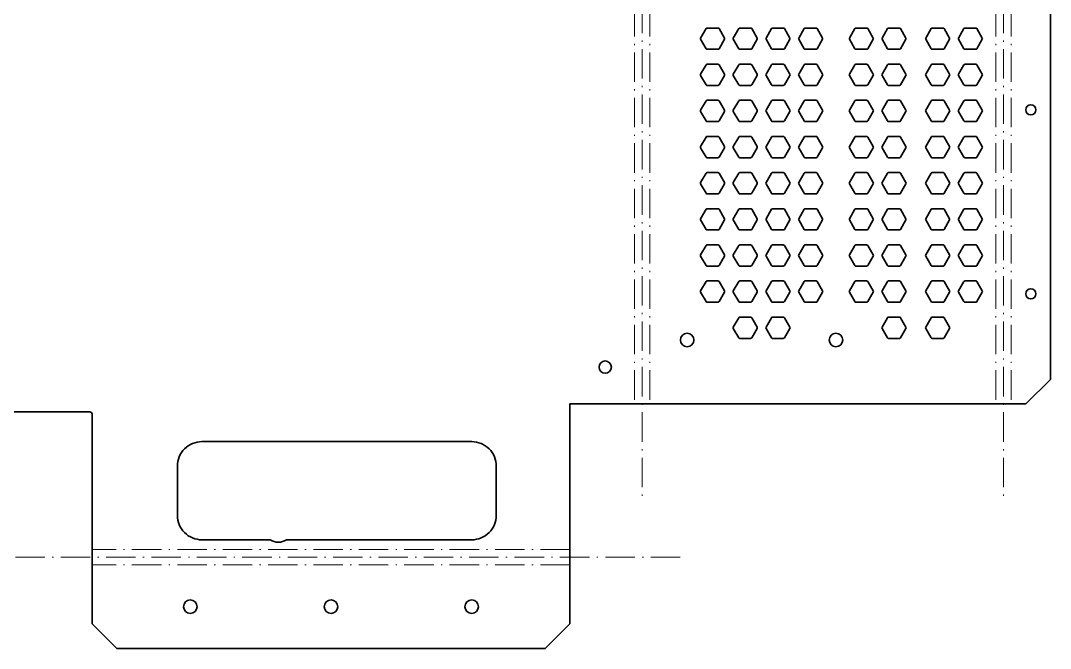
# Model space of a CAD drawing. Extents: x 174 to 1015, y 169 to 690.
# Drawn here: x 595.5 to 1015.3, y 168.7 to 424.5 of the extents above; entities that cross this region are included whole.
import ezdxf

# ---------------------------------------------------------------- set-up
doc = ezdxf.new("R2010")
doc.units = 0
doc.linetypes.add('DASHDOT', pattern=[18.5, 12, -3, 0.5, -3])

msp = doc.modelspace()

# ---------------------------------------------------------------- linework, layer by layer
at = {"color": 1, "linetype": 'DASHDOT', "lineweight": 13}
for p, q in [((848.922546, 690.405457), (848.922546, 229.977753)), ((996.167725, 690.405457), (996.167725, 229.977753)), ((864.35437, 205.840942), (324.645599, 205.840942))]:
    msp.add_line(p, q, dxfattribs=at)
at = {"color": 7, "linetype": 'DASHDOT', "lineweight": 13}
for p, q in [((845.799988, 652.036499), (845.799988, 268.346741)), ((852.045166, 652.036499), (852.045166, 268.346741)), ((993.045166, 652.036499), (993.045166, 268.346741)), ((999.290283, 652.036499), (999.290283, 268.346741)), ((819.378662, 208.963501), (624.650024, 208.963501)), ((819.378662, 202.718369), (624.650024, 202.718369))]:
    msp.add_line(p, q, dxfattribs=at)
at = {"color": 7, "lineweight": 35}
for p, q in [((1015.290283, 648.036499), (1015.290283, 278.346741)), ((874.900757, 421.235596), (872.689453, 417.405457)), ((879.75647, 421.485596), (875.333801, 421.485596)), ((882.400757, 417.405457), (880.189453, 421.235596)), ((888.234131, 421.235596), (886.022827, 417.405457)), ((893.089783, 421.485596), (888.667114, 421.485596)), ((895.734131, 417.405457), (893.522827, 421.235596)), ((901.567444, 421.235596), (899.35614, 417.405457)), ((906.423096, 421.485596), (902.000488, 421.485596)), ((909.067444, 417.405457), (906.85614, 421.235596)), ((914.900757, 421.235596), (912.689453, 417.405457)), ((919.75647, 421.485596), (915.333801, 421.485596)), ((922.400757, 417.405457), (920.189453, 421.235596)), ((935.538818, 421.235596), (933.327515, 417.405457)), ((940.394531, 421.485596), (935.971863, 421.485596)), ((943.038818, 417.405457), (940.827515, 421.235596)), ((948.872192, 421.235596), (946.660889, 417.405457)), ((953.727844, 421.485596), (949.305176, 421.485596)), ((956.372192, 417.405457), (954.160889, 421.235596)), ((966.695374, 421.235596), (964.484009, 417.405457)), ((971.551025, 421.485596), (967.128418, 421.485596)), ((974.195374, 417.405457), (971.984009, 421.235596)), ((980.028687, 421.235596), (977.817383, 417.405457)), ((984.884399, 421.485596), (980.461731, 421.485596)), ((987.528687, 417.405457), (985.317383, 421.235596)), ((874.900757, 413.075317), (872.689453, 416.905457)), ((882.400757, 416.905457), (880.189453, 413.075317)), ((888.234131, 413.075317), (886.022827, 416.905457)), ((895.734131, 416.905457), (893.522827, 413.075317)), ((901.567444, 413.075317), (899.35614, 416.905457)), ((909.067444, 416.905457), (906.85614, 413.075317)), ((914.900757, 413.075317), (912.689453, 416.905457)), ((922.400757, 416.905457), (920.189453, 413.075317)), ((935.538818, 413.075317), (933.327515, 416.905457)), ((943.038818, 416.905457), (940.827515, 413.075317)), ((948.872192, 413.075317), (946.660889, 416.905457)), ((956.372192, 416.905457), (954.160889, 413.075317)), ((966.695374, 413.075317), (964.484009, 416.905457)), ((974.195374, 416.905457), (971.984009, 413.075317)), ((980.028687, 413.075317), (977.817383, 416.905457)), ((987.528687, 416.905457), (985.317383, 413.075317)), ((879.75647, 412.825317), (875.333801, 412.825317)), ((893.089783, 412.825317), (888.667114, 412.825317)), ((906.423096, 412.825317), (902.000488, 412.825317)), ((919.75647, 412.825317), (915.333801, 412.825317)), ((940.394531, 412.825317), (935.971863, 412.825317)), ((953.727844, 412.825317), (949.305176, 412.825317)), ((971.551025, 412.825317), (967.128418, 412.825317)), ((984.884399, 412.825317), (980.461731, 412.825317)), ((874.900757, 406.512817), (872.689453, 402.682678)), ((879.75647, 406.762817), (875.333801, 406.762817)), ((882.400757, 402.682678), (880.189453, 406.512817)), ((888.234131, 406.512817), (886.022827, 402.682678)), ((893.089783, 406.762817), (888.667114, 406.762817)), ((895.734131, 402.682678), (893.522827, 406.512817)), ((901.567444, 406.512817), (899.35614, 402.682678)), ((906.423096, 406.762817), (902.000488, 406.762817)), ((909.067444, 402.682678), (906.85614, 406.512817)), ((914.900757, 406.512817), (912.689453, 402.682678)), ((919.75647, 406.762817), (915.333801, 406.762817)), ((922.400757, 402.682678), (920.189453, 406.512817)), ((935.538818, 406.512817), (933.327515, 402.682678)), ((940.394531, 406.762817), (935.971863, 406.762817)), ((943.038818, 402.682678), (940.827515, 406.512817)), ((948.872192, 406.512817), (946.660889, 402.682678)), ((953.727844, 406.762817), (949.305176, 406.762817)), ((956.372192, 402.682678), (954.160889, 406.512817)), ((966.695374, 406.512817), (964.484009, 402.682678)), ((971.551025, 406.762817), (967.128418, 406.762817)), ((974.195374, 402.682678), (971.984009, 406.512817)), ((980.028687, 406.512817), (977.817383, 402.682678)), ((984.884399, 406.762817), (980.461731, 406.762817)), ((987.528687, 402.682678), (985.317383, 406.512817)), ((874.900757, 398.352539), (872.689453, 402.182678)), ((882.400757, 402.182678), (880.189453, 398.352539)), ((888.234131, 398.352539), (886.022827, 402.182678)), ((895.734131, 402.182678), (893.522827, 398.352539)), ((901.567444, 398.352539), (899.35614, 402.182678)), ((909.067444, 402.182678), (906.85614, 398.352539)), ((914.900757, 398.352539), (912.689453, 402.182678)), ((922.400757, 402.182678), (920.189453, 398.352539)), ((935.538818, 398.352539), (933.327515, 402.182678)), ((943.038818, 402.182678), (940.827515, 398.352539)), ((948.872192, 398.352539), (946.660889, 402.182678)), ((956.372192, 402.182678), (954.160889, 398.352539)), ((966.695374, 398.352539), (964.484009, 402.182678)), ((974.195374, 402.182678), (971.984009, 398.352539)), ((980.028687, 398.352539), (977.817383, 402.182678)), ((987.528687, 402.182678), (985.317383, 398.352539)), ((879.75647, 398.102539), (875.333801, 398.102539)), ((893.089783, 398.102539), (888.667114, 398.102539)), ((906.423096, 398.102539), (902.000488, 398.102539)), ((919.75647, 398.102539), (915.333801, 398.102539)), ((940.394531, 398.102539), (935.971863, 398.102539)), ((953.727844, 398.102539), (949.305176, 398.102539)), ((971.551025, 398.102539), (967.128418, 398.102539)), ((984.884399, 398.102539), (980.461731, 398.102539)), ((874.900757, 391.790009), (872.689453, 387.9599)), ((879.75647, 392.040009), (875.333801, 392.040009)), ((882.400757, 387.9599), (880.189453, 391.790009)), ((888.234131, 391.790009), (886.022827, 387.9599)), ((893.089783, 392.040009), (888.667114, 392.040009)), ((895.734131, 387.9599), (893.522827, 391.790009)), ((901.567444, 391.790009), (899.35614, 387.9599)), ((906.423096, 392.040009), (902.000488, 392.040009)), ((909.067444, 387.9599), (906.85614, 391.790009)), ((914.900757, 391.790009), (912.689453, 387.9599)), ((919.75647, 392.040009), (915.333801, 392.040009)), ((922.400757, 387.9599), (920.189453, 391.790009)), ((935.538818, 391.790009), (933.327515, 387.9599)), ((940.394531, 392.040009), (935.971863, 392.040009)), ((943.038818, 387.9599), (940.827515, 391.790009)), ((948.872192, 391.790009), (946.660889, 387.9599)), ((953.727844, 392.040009), (949.305176, 392.040009)), ((956.372192, 387.9599), (954.160889, 391.790009)), ((966.695374, 391.790009), (964.484009, 387.9599)), ((971.551025, 392.040009), (967.128418, 392.040009)), ((974.195374, 387.9599), (971.984009, 391.790009)), ((980.028687, 391.790009), (977.817383, 387.9599)), ((984.884399, 392.040009), (980.461731, 392.040009)), ((987.528687, 387.9599), (985.317383, 391.790009)), ((874.900757, 383.629761), (872.689453, 387.4599)), ((882.400757, 387.4599), (880.189453, 383.629761)), ((888.234131, 383.629761), (886.022827, 387.4599)), ((895.734131, 387.4599), (893.522827, 383.629761)), ((901.567444, 383.629761), (899.35614, 387.4599)), ((909.067444, 387.4599), (906.85614, 383.629761)), ((914.900757, 383.629761), (912.689453, 387.4599)), ((922.400757, 387.4599), (920.189453, 383.629761)), ((935.538818, 383.629761), (933.327515, 387.4599)), ((943.038818, 387.4599), (940.827515, 383.629761)), ((948.872192, 383.629761), (946.660889, 387.4599)), ((956.372192, 387.4599), (954.160889, 383.629761)), ((966.695374, 383.629761), (964.484009, 387.4599)), ((974.195374, 387.4599), (971.984009, 383.629761)), ((980.028687, 383.629761), (977.817383, 387.4599)), ((987.528687, 387.4599), (985.317383, 383.629761)), ((879.75647, 383.379761), (875.333801, 383.379761)), ((893.089783, 383.379761), (888.667114, 383.379761)), ((906.423096, 383.379761), (902.000488, 383.379761)), ((919.75647, 383.379761), (915.333801, 383.379761)), ((940.394531, 383.379761), (935.971863, 383.379761)), ((953.727844, 383.379761), (949.305176, 383.379761)), ((971.551025, 383.379761), (967.128418, 383.379761)), ((984.884399, 383.379761), (980.461731, 383.379761)), ((874.900757, 377.06723), (872.689453, 373.237091)), ((879.75647, 377.31723), (875.333801, 377.31723)), ((882.400757, 373.237091), (880.189453, 377.06723)), ((888.234131, 377.06723), (886.022827, 373.237091)), ((893.089783, 377.31723), (888.667114, 377.31723)), ((895.734131, 373.237091), (893.522827, 377.06723)), ((901.567444, 377.06723), (899.35614, 373.237091)), ((906.423096, 377.31723), (902.000488, 377.31723)), ((909.067444, 373.237091), (906.85614, 377.06723)), ((914.900757, 377.06723), (912.689453, 373.237091)), ((919.75647, 377.31723), (915.333801, 377.31723)), ((922.400757, 373.237091), (920.189453, 377.06723)), ((935.538818, 377.06723), (933.327515, 373.237091)), ((940.394531, 377.31723), (935.971863, 377.31723)), ((943.038818, 373.237091), (940.827515, 377.06723)), ((948.872192, 377.06723), (946.660889, 373.237091)), ((953.727844, 377.31723), (949.305176, 377.31723)), ((956.372192, 373.237091), (954.160889, 377.06723)), ((966.695374, 377.06723), (964.484009, 373.237091)), ((971.551025, 377.31723), (967.128418, 377.31723)), ((974.195374, 373.237091), (971.984009, 377.06723)), ((980.028687, 377.06723), (977.817383, 373.237091)), ((984.884399, 377.31723), (980.461731, 377.31723)), ((987.528687, 373.237091), (985.317383, 377.06723)), ((874.900757, 368.906982), (872.689453, 372.737091)), ((882.400757, 372.737091), (880.189453, 368.906982)), ((888.234131, 368.906982), (886.022827, 372.737091)), ((895.734131, 372.737091), (893.522827, 368.906982)), ((901.567444, 368.906982), (899.35614, 372.737091)), ((909.067444, 372.737091), (906.85614, 368.906982)), ((914.900757, 368.906982), (912.689453, 372.737091)), ((922.400757, 372.737091), (920.189453, 368.906982)), ((935.538818, 368.906982), (933.327515, 372.737091)), ((943.038818, 372.737091), (940.827515, 368.906982)), ((948.872192, 368.906982), (946.660889, 372.737091)), ((956.372192, 372.737091), (954.160889, 368.906982)), ((966.695374, 368.906982), (964.484009, 372.737091)), ((974.195374, 372.737091), (971.984009, 368.906982)), ((980.028687, 368.906982), (977.817383, 372.737091)), ((987.528687, 372.737091), (985.317383, 368.906982)), ((879.75647, 368.656982), (875.333801, 368.656982)), ((893.089783, 368.656982), (888.667114, 368.656982)), ((906.423096, 368.656982), (902.000488, 368.656982)), ((919.75647, 368.656982), (915.333801, 368.656982)), ((940.394531, 368.656982), (935.971863, 368.656982)), ((953.727844, 368.656982), (949.305176, 368.656982)), ((971.551025, 368.656982), (967.128418, 368.656982)), ((984.884399, 368.656982), (980.461731, 368.656982)), ((874.900757, 362.344421), (872.689453, 358.514313)), ((879.75647, 362.594421), (875.333801, 362.594421)), ((882.400757, 358.514313), (880.189453, 362.344421)), ((888.234131, 362.344421), (886.022827, 358.514313)), ((893.089783, 362.594421), (888.667114, 362.594421)), ((895.734131, 358.514313), (893.522827, 362.344421)), ((901.567444, 362.344421), (899.35614, 358.514313)), ((906.423096, 362.594421), (902.000488, 362.594421)), ((909.067444, 358.514313), (906.85614, 362.344421)), ((914.900757, 362.344421), (912.689453, 358.514313)), ((919.75647, 362.594421), (915.333801, 362.594421)), ((922.400757, 358.514313), (920.189453, 362.344421)), ((935.538818, 362.344421), (933.327515, 358.514313)), ((940.394531, 362.594421), (935.971863, 362.594421)), ((943.038818, 358.514313), (940.827515, 362.344421)), ((948.872192, 362.344421), (946.660889, 358.514313)), ((953.727844, 362.594421), (949.305176, 362.594421)), ((956.372192, 358.514313), (954.160889, 362.344421)), ((966.695374, 362.344421), (964.484009, 358.514313)), ((971.551025, 362.594421), (967.128418, 362.594421)), ((974.195374, 358.514313), (971.984009, 362.344421)), ((980.028687, 362.344421), (977.817383, 358.514313)), ((984.884399, 362.594421), (980.461731, 362.594421)), ((987.528687, 358.514313), (985.317383, 362.344421)), ((874.900757, 354.184174), (872.689453, 358.014313)), ((882.400757, 358.014313), (880.189453, 354.184174)), ((888.234131, 354.184174), (886.022827, 358.014313)), ((895.734131, 358.014313), (893.522827, 354.184174)), ((901.567444, 354.184174), (899.35614, 358.014313)), ((909.067444, 358.014313), (906.85614, 354.184174)), ((914.900757, 354.184174), (912.689453, 358.014313)), ((922.400757, 358.014313), (920.189453, 354.184174)), ((935.538818, 354.184174), (933.327515, 358.014313)), ((943.038818, 358.014313), (940.827515, 354.184174)), ((948.872192, 354.184174), (946.660889, 358.014313)), ((956.372192, 358.014313), (954.160889, 354.184174)), ((966.695374, 354.184174), (964.484009, 358.014313)), ((974.195374, 358.014313), (971.984009, 354.184174)), ((980.028687, 354.184174), (977.817383, 358.014313)), ((987.528687, 358.014313), (985.317383, 354.184174)), ((879.75647, 353.934174), (875.333801, 353.934174)), ((893.089783, 353.934174), (888.667114, 353.934174)), ((906.423096, 353.934174), (902.000488, 353.934174)), ((919.75647, 353.934174), (915.333801, 353.934174)), ((940.394531, 353.934174), (935.971863, 353.934174)), ((953.727844, 353.934174), (949.305176, 353.934174)), ((971.551025, 353.934174), (967.128418, 353.934174)), ((984.884399, 353.934174), (980.461731, 353.934174)), ((874.900757, 347.621643), (872.689453, 343.791504)), ((879.75647, 347.871643), (875.333801, 347.871643)), ((882.400757, 343.791504), (880.189453, 347.621643)), ((888.234131, 347.621643), (886.022827, 343.791504)), ((893.089783, 347.871643), (888.667114, 347.871643)), ((895.734131, 343.791504), (893.522827, 347.621643)), ((901.567444, 347.621643), (899.35614, 343.791504)), ((906.423096, 347.871643), (902.000488, 347.871643)), ((909.067444, 343.791504), (906.85614, 347.621643)), ((914.900757, 347.621643), (912.689453, 343.791504)), ((919.75647, 347.871643), (915.333801, 347.871643)), ((922.400757, 343.791504), (920.189453, 347.621643)), ((935.538818, 347.621643), (933.327515, 343.791504)), ((940.394531, 347.871643), (935.971863, 347.871643)), ((943.038818, 343.791504), (940.827515, 347.621643)), ((948.872192, 347.621643), (946.660889, 343.791504)), ((953.727844, 347.871643), (949.305176, 347.871643)), ((956.372192, 343.791504), (954.160889, 347.621643)), ((966.695374, 347.621643), (964.484009, 343.791504)), ((971.551025, 347.871643), (967.128418, 347.871643)), ((974.195374, 343.791504), (971.984009, 347.621643)), ((980.028687, 347.621643), (977.817383, 343.791504)), ((984.884399, 347.871643), (980.461731, 347.871643)), ((987.528687, 343.791504), (985.317383, 347.621643)), ((874.900757, 339.461395), (872.689453, 343.291504)), ((882.400757, 343.291504), (880.189453, 339.461395)), ((888.234131, 339.461395), (886.022827, 343.291504)), ((895.734131, 343.291504), (893.522827, 339.461395)), ((901.567444, 339.461395), (899.35614, 343.291504)), ((909.067444, 343.291504), (906.85614, 339.461395)), ((914.900757, 339.461395), (912.689453, 343.291504)), ((922.400757, 343.291504), (920.189453, 339.461395)), ((935.538818, 339.461395), (933.327515, 343.291504)), ((943.038818, 343.291504), (940.827515, 339.461395)), ((948.872192, 339.461395), (946.660889, 343.291504)), ((956.372192, 343.291504), (954.160889, 339.461395)), ((966.695374, 339.461395), (964.484009, 343.291504)), ((974.195374, 343.291504), (971.984009, 339.461395)), ((980.028687, 339.461395), (977.817383, 343.291504)), ((987.528687, 343.291504), (985.317383, 339.461395)), ((879.75647, 339.211395), (875.333801, 339.211395)), ((893.089783, 339.211395), (888.667114, 339.211395)), ((906.423096, 339.211395), (902.000488, 339.211395)), ((919.75647, 339.211395), (915.333801, 339.211395)), ((940.394531, 339.211395), (935.971863, 339.211395)), ((953.727844, 339.211395), (949.305176, 339.211395)), ((971.551025, 339.211395), (967.128418, 339.211395)), ((984.884399, 339.211395), (980.461731, 339.211395)), ((874.900757, 332.898865), (872.689453, 329.068726)), ((879.75647, 333.148865), (875.333801, 333.148865)), ((882.400757, 329.068726), (880.189453, 332.898865)), ((888.234131, 332.898865), (886.022827, 329.068726)), ((893.089783, 333.148865), (888.667114, 333.148865)), ((895.734131, 329.068726), (893.522827, 332.898865)), ((901.567444, 332.898865), (899.35614, 329.068726)), ((906.423096, 333.148865), (902.000488, 333.148865)), ((909.067444, 329.068726), (906.85614, 332.898865)), ((914.900757, 332.898865), (912.689453, 329.068726)), ((919.75647, 333.148865), (915.333801, 333.148865)), ((922.400757, 329.068726), (920.189453, 332.898865)), ((935.538818, 332.898865), (933.327515, 329.068726)), ((940.394531, 333.148865), (935.971863, 333.148865)), ((943.038818, 329.068726), (940.827515, 332.898865)), ((948.872192, 332.898865), (946.660889, 329.068726)), ((953.727844, 333.148865), (949.305176, 333.148865)), ((956.372192, 329.068726), (954.160889, 332.898865)), ((966.695374, 332.898865), (964.484009, 329.068726)), ((971.551025, 333.148865), (967.128418, 333.148865)), ((974.195374, 329.068726), (971.984009, 332.898865)), ((980.028687, 332.898865), (977.817383, 329.068726)), ((984.884399, 333.148865), (980.461731, 333.148865)), ((987.528687, 329.068726), (985.317383, 332.898865)), ((874.900757, 324.738586), (872.689453, 328.568726)), ((882.400757, 328.568726), (880.189453, 324.738586)), ((888.234131, 324.738586), (886.022827, 328.568726)), ((895.734131, 328.568726), (893.522827, 324.738586)), ((901.567444, 324.738586), (899.35614, 328.568726)), ((909.067444, 328.568726), (906.85614, 324.738586)), ((914.900757, 324.738586), (912.689453, 328.568726)), ((922.400757, 328.568726), (920.189453, 324.738586)), ((935.538818, 324.738586), (933.327515, 328.568726)), ((943.038818, 328.568726), (940.827515, 324.738586)), ((948.872192, 324.738586), (946.660889, 328.568726)), ((956.372192, 328.568726), (954.160889, 324.738586)), ((966.695374, 324.738586), (964.484009, 328.568726)), ((974.195374, 328.568726), (971.984009, 324.738586)), ((980.028687, 324.738586), (977.817383, 328.568726)), ((987.528687, 328.568726), (985.317383, 324.738586)), ((879.75647, 324.488586), (875.333801, 324.488586)), ((893.089783, 324.488586), (888.667114, 324.488586)), ((906.423096, 324.488586), (902.000488, 324.488586)), ((919.75647, 324.488586), (915.333801, 324.488586)), ((940.394531, 324.488586), (935.971863, 324.488586)), ((953.727844, 324.488586), (949.305176, 324.488586)), ((971.551025, 324.488586), (967.128418, 324.488586)), ((984.884399, 324.488586), (980.461731, 324.488586)), ((874.900757, 318.176056), (872.689453, 314.345947)), ((879.75647, 318.426056), (875.333801, 318.426056)), ((882.400757, 314.345947), (880.189453, 318.176056)), ((888.234131, 318.176056), (886.022827, 314.345947)), ((893.089783, 318.426056), (888.667114, 318.426056)), ((895.734131, 314.345947), (893.522827, 318.176056)), ((901.567444, 318.176056), (899.35614, 314.345947)), ((906.423096, 318.426056), (902.000488, 318.426056)), ((909.067444, 314.345947), (906.85614, 318.176056)), ((914.900757, 318.176056), (912.689453, 314.345947)), ((919.75647, 318.426056), (915.333801, 318.426056)), ((922.400757, 314.345947), (920.189453, 318.176056)), ((935.538818, 318.176056), (933.327515, 314.345947)), ((940.394531, 318.426056), (935.971863, 318.426056)), ((943.038818, 314.345947), (940.827515, 318.176056)), ((948.872192, 318.176056), (946.660889, 314.345947)), ((953.727844, 318.426056), (949.305176, 318.426056)), ((956.372192, 314.345947), (954.160889, 318.176056)), ((966.695374, 318.176056), (964.484009, 314.345947)), ((971.551025, 318.426056), (967.128418, 318.426056)), ((974.195374, 314.345947), (971.984009, 318.176056)), ((980.028687, 318.176056), (977.817383, 314.345947)), ((984.884399, 318.426056), (980.461731, 318.426056)), ((987.528687, 314.345947), (985.317383, 318.176056)), ((874.900757, 310.015808), (872.689453, 313.845947)), ((882.400757, 313.845947), (880.189453, 310.015808)), ((888.234131, 310.015808), (886.022827, 313.845947)), ((895.734131, 313.845947), (893.522827, 310.015808)), ((901.567444, 310.015808), (899.35614, 313.845947)), ((909.067444, 313.845947), (906.85614, 310.015808)), ((914.900757, 310.015808), (912.689453, 313.845947)), ((922.400757, 313.845947), (920.189453, 310.015808)), ((935.538818, 310.015808), (933.327515, 313.845947)), ((943.038818, 313.845947), (940.827515, 310.015808)), ((948.872192, 310.015808), (946.660889, 313.845947)), ((956.372192, 313.845947), (954.160889, 310.015808)), ((966.695374, 310.015808), (964.484009, 313.845947)), ((974.195374, 313.845947), (971.984009, 310.015808)), ((980.028687, 310.015808), (977.817383, 313.845947)), ((987.528687, 313.845947), (985.317383, 310.015808)), ((879.75647, 309.765808), (875.333801, 309.765808)), ((893.089783, 309.765808), (888.667114, 309.765808)), ((906.423096, 309.765808), (902.000488, 309.765808)), ((919.75647, 309.765808), (915.333801, 309.765808)), ((940.394531, 309.765808), (935.971863, 309.765808)), ((953.727844, 309.765808), (949.305176, 309.765808)), ((971.551025, 309.765808), (967.128418, 309.765808)), ((984.884399, 309.765808), (980.461731, 309.765808)), ((888.234131, 303.453278), (886.022827, 299.623138)), ((893.089783, 303.703278), (888.667114, 303.703278)), ((895.734131, 299.623138), (893.522827, 303.453278)), ((901.567444, 303.453278), (899.35614, 299.623138)), ((906.423096, 303.703278), (902.000488, 303.703278)), ((909.067444, 299.623138), (906.85614, 303.453278)), ((948.872192, 303.453278), (946.660889, 299.623138)), ((953.727844, 303.703278), (949.305176, 303.703278)), ((956.372192, 299.623138), (954.160889, 303.453278)), ((966.695374, 303.453278), (964.484009, 299.623138)), ((971.551025, 303.703278), (967.128418, 303.703278)), ((974.195374, 299.623138), (971.984009, 303.453278)), ((888.234131, 295.29303), (886.022827, 299.123138)), ((895.734131, 299.123138), (893.522827, 295.29303)), ((901.567444, 295.29303), (899.35614, 299.123138)), ((909.067444, 299.123138), (906.85614, 295.29303)), ((948.872192, 295.29303), (946.660889, 299.123138)), ((956.372192, 299.123138), (954.160889, 295.29303)), ((966.695374, 295.29303), (964.484009, 299.123138)), ((974.195374, 299.123138), (971.984009, 295.29303)), ((893.089783, 295.04303), (888.667114, 295.04303)), ((906.423096, 295.04303), (902.000488, 295.04303)), ((953.727844, 295.04303), (949.305176, 295.04303)), ((971.551025, 295.04303), (967.128418, 295.04303)), ((1015.290283, 278.346741), (1005.290283, 268.346741)), ((623.650024, 265.113495), (567.349976, 265.113495)), ((819.378662, 208.963501), (819.378662, 268.346741)), ((819.378662, 268.346741), (845.799988, 268.346741)), ((852.045166, 268.346741), (845.799988, 268.346741)), ((852.045166, 268.346741), (993.045166, 268.346741)), ((999.290283, 268.346741), (993.045166, 268.346741)), ((999.290283, 268.346741), (1005.290283, 268.346741)), ((624.650024, 208.963501), (624.650024, 264.113495)), ((779.378662, 252.963501), (669.378662, 252.963501)), ((659.378662, 222.963501), (659.378662, 242.963501)), ((789.378662, 242.963501), (789.378662, 222.963501)), ((669.378662, 212.963501), (697.18335, 212.963501)), ((703.81665, 212.963501), (779.378662, 212.963501)), ((624.650024, 208.963501), (624.650024, 202.718369)), ((819.378662, 202.718369), (819.378662, 208.963501)), ((624.650024, 202.718369), (624.650024, 178.718369)), ((819.378662, 202.718369), (819.378662, 178.718369)), ((634.650024, 168.718369), (624.650024, 178.718369)), ((819.378662, 178.718369), (809.378662, 168.718369)), ((809.378662, 168.718369), (634.650024, 168.718369))]:
    msp.add_line(p, q, dxfattribs=at)
for centre, radius in [((1007.290283, 388.19162), 2.067), ((1007.290283, 313.19162), 2.067), ((867.226196, 294.373169), 2.749595), ((927.864075, 294.373108), 2.749595), ((833.799988, 283.346741), 2.5), ((664.650024, 185.718369), 2.75), ((722.014343, 185.718369), 2.75), ((779.378662, 185.718369), 2.75)]:
    msp.add_circle(centre, radius, dxfattribs=at)
for centre, radius, start, end in [((875.333984, 420.985229), 0.500369, 90.024769, 149.976515), ((879.756226, 420.985229), 0.500369, 30.024771, 89.976513), ((888.667358, 420.985229), 0.500369, 90.024769, 149.976515), ((893.0896, 420.985229), 0.500369, 30.024771, 89.976513), ((902.000732, 420.985229), 0.500369, 90.024769, 149.976515), ((906.422913, 420.985229), 0.500369, 30.024771, 89.976513), ((915.333984, 420.985229), 0.500369, 90.024769, 149.976515), ((919.756226, 420.985229), 0.500369, 30.024771, 89.976513), ((935.972046, 420.98526), 0.50033, 90.021804, 149.978195), ((940.394287, 420.98526), 0.50033, 30.021806, 89.978194), ((949.30542, 420.98526), 0.50033, 90.021804, 149.978195), ((953.727661, 420.98526), 0.50033, 30.021806, 89.978194), ((967.128601, 420.985229), 0.50038, 90.02511, 149.97489), ((971.550781, 420.985229), 0.50038, 30.025109, 89.974895), ((980.461914, 420.985229), 0.50038, 90.02511, 149.97489), ((984.884155, 420.985229), 0.50038, 30.025109, 89.974895), ((873.122925, 417.155457), 0.500369, 150.024764, 209.976507), ((881.967346, 417.155457), 0.500369, 330.024769, 29.976512), ((886.456238, 417.155457), 0.500369, 150.024764, 209.976507), ((895.300659, 417.155457), 0.500369, 330.024769, 29.976512), ((899.789551, 417.155457), 0.500369, 150.024764, 209.976507), ((908.634033, 417.155457), 0.500369, 330.024769, 29.976512), ((913.122925, 417.155457), 0.500369, 150.024764, 209.976507), ((921.967346, 417.155457), 0.500369, 330.024769, 29.976512), ((933.760925, 417.155457), 0.50033, 150.021799, 209.978201), ((942.605469, 417.155457), 0.50033, 330.021805, 29.978195), ((947.094238, 417.155457), 0.50033, 150.021799, 209.978201), ((955.938782, 417.155457), 0.50033, 330.021805, 29.978195), ((964.91748, 417.155457), 0.50038, 150.025105, 209.974895), ((973.761963, 417.155457), 0.50038, 330.025107, 29.974893), ((978.250854, 417.155457), 0.50038, 150.025105, 209.974895), ((987.095215, 417.155457), 0.50038, 330.025107, 29.974893), ((875.333984, 413.325714), 0.500369, 210.024769, 269.976508), ((879.756226, 413.325684), 0.500369, 270.024771, 329.97651), ((888.667358, 413.325714), 0.500369, 210.024769, 269.976508), ((893.0896, 413.325684), 0.500369, 270.024771, 329.97651), ((902.000671, 413.325714), 0.500369, 210.024769, 269.976508), ((906.422913, 413.325684), 0.500369, 270.024771, 329.97651), ((915.333984, 413.325714), 0.500369, 210.024769, 269.976508), ((919.756226, 413.325684), 0.500369, 270.024771, 329.97651), ((935.972046, 413.325684), 0.50033, 210.021805, 269.978196), ((940.394287, 413.325684), 0.50033, 270.021806, 329.978194), ((949.30542, 413.325684), 0.50033, 210.021805, 269.978196), ((953.727661, 413.325684), 0.50033, 270.021806, 329.978194), ((967.128601, 413.325714), 0.50038, 210.02511, 269.97489), ((971.550781, 413.325714), 0.50038, 270.025105, 329.974891), ((980.461914, 413.325714), 0.50038, 210.02511, 269.97489), ((984.884155, 413.325714), 0.50038, 270.025105, 329.974891), ((875.333984, 406.262451), 0.500369, 90.024769, 149.976515), ((879.756226, 406.262451), 0.500369, 30.024771, 89.976513), ((888.667358, 406.262451), 0.500369, 90.024769, 149.976515), ((893.0896, 406.262451), 0.500369, 30.024771, 89.976513), ((902.000732, 406.262451), 0.500369, 90.024769, 149.976515), ((906.422913, 406.262451), 0.500369, 30.024771, 89.976513), ((915.333984, 406.262451), 0.500369, 90.024769, 149.976515), ((919.756226, 406.262451), 0.500369, 30.024771, 89.976513), ((935.972046, 406.262451), 0.50033, 90.021804, 149.978195), ((940.394287, 406.262451), 0.50033, 30.021806, 89.978194), ((949.30542, 406.262451), 0.50033, 90.021804, 149.978195), ((953.727661, 406.262451), 0.50033, 30.021806, 89.978194), ((967.128601, 406.262421), 0.50038, 90.02511, 149.97489), ((971.550781, 406.262421), 0.50038, 30.025109, 89.974895), ((980.461914, 406.262421), 0.50038, 90.02511, 149.97489), ((984.884155, 406.262421), 0.50038, 30.025109, 89.974895), ((873.122925, 402.432678), 0.500369, 150.024764, 209.976507), ((881.967346, 402.432678), 0.500369, 330.024769, 29.976512), ((886.456238, 402.432678), 0.500369, 150.024764, 209.976507), ((895.300659, 402.432678), 0.500369, 330.024769, 29.976512), ((899.789551, 402.432678), 0.500369, 150.024764, 209.976507), ((908.634033, 402.432678), 0.500369, 330.024769, 29.976512), ((913.122925, 402.432678), 0.500369, 150.024764, 209.976507), ((921.967346, 402.432678), 0.500369, 330.024769, 29.976512), ((933.760925, 402.432678), 0.50033, 150.021799, 209.978201), ((942.605469, 402.432678), 0.50033, 330.021805, 29.978195), ((947.094238, 402.432678), 0.50033, 150.021799, 209.978201), ((955.938782, 402.432678), 0.50033, 330.021805, 29.978195), ((964.91748, 402.432678), 0.50038, 150.025105, 209.974895), ((973.761963, 402.432678), 0.50038, 330.025107, 29.974893), ((978.250854, 402.432678), 0.50038, 150.025105, 209.974895), ((987.095215, 402.432678), 0.50038, 330.025107, 29.974893), ((875.333984, 398.602905), 0.500369, 210.024769, 269.976508), ((879.756226, 398.602905), 0.500369, 270.024771, 329.97651), ((888.667358, 398.602905), 0.500369, 210.024769, 269.976508), ((893.0896, 398.602905), 0.500369, 270.024771, 329.97651), ((902.000671, 398.602905), 0.500369, 210.024769, 269.976508), ((906.422913, 398.602905), 0.500369, 270.024771, 329.97651), ((915.333984, 398.602905), 0.500369, 210.024769, 269.976508), ((919.756226, 398.602905), 0.500369, 270.024771, 329.97651), ((935.972046, 398.602875), 0.50033, 210.021805, 269.978196), ((940.394287, 398.602875), 0.50033, 270.021806, 329.978194), ((949.30542, 398.602875), 0.50033, 210.021805, 269.978196), ((953.727661, 398.602875), 0.50033, 270.021806, 329.978194), ((967.128601, 398.602936), 0.50038, 210.02511, 269.97489), ((971.550781, 398.602936), 0.50038, 270.025105, 329.974891), ((980.461914, 398.602936), 0.50038, 210.02511, 269.97489), ((984.884155, 398.602936), 0.50038, 270.025105, 329.974891), ((875.333984, 391.539673), 0.500369, 90.024769, 149.976515), ((879.756226, 391.539642), 0.500369, 30.024771, 89.976513), ((888.667358, 391.539673), 0.500369, 90.024769, 149.976515), ((893.0896, 391.539642), 0.500369, 30.024771, 89.976513), ((902.000732, 391.539673), 0.500369, 90.024769, 149.976515), ((906.422913, 391.539642), 0.500369, 30.024771, 89.976513), ((915.333984, 391.539673), 0.500369, 90.024769, 149.976515), ((919.756226, 391.539642), 0.500369, 30.024771, 89.976513), ((935.972046, 391.539673), 0.50033, 90.021804, 149.978195), ((940.394287, 391.539673), 0.50033, 30.021806, 89.978194), ((949.30542, 391.539673), 0.50033, 90.021804, 149.978195), ((953.727661, 391.539673), 0.50033, 30.021806, 89.978194), ((967.128601, 391.539612), 0.50038, 90.02511, 149.97489), ((971.550781, 391.539612), 0.50038, 30.025109, 89.974895), ((980.461914, 391.539612), 0.50038, 90.02511, 149.97489), ((984.884155, 391.539612), 0.50038, 30.025109, 89.974895), ((873.122925, 387.7099), 0.500369, 150.024764, 209.976507), ((881.967346, 387.7099), 0.500369, 330.024769, 29.976512), ((886.456238, 387.7099), 0.500369, 150.024764, 209.976507), ((895.300659, 387.7099), 0.500369, 330.024769, 29.976512), ((899.789551, 387.7099), 0.500369, 150.024764, 209.976507), ((908.634033, 387.7099), 0.500369, 330.024769, 29.976512), ((913.122925, 387.7099), 0.500369, 150.024764, 209.976507), ((921.967346, 387.7099), 0.500369, 330.024769, 29.976512), ((933.760925, 387.7099), 0.50033, 150.021799, 209.978201), ((942.605469, 387.7099), 0.50033, 330.021805, 29.978195), ((947.094238, 387.7099), 0.50033, 150.021799, 209.978201), ((955.938782, 387.7099), 0.50033, 330.021805, 29.978195), ((964.91748, 387.7099), 0.50038, 150.025105, 209.974895), ((973.761963, 387.7099), 0.50038, 330.025107, 29.974893), ((978.250854, 387.7099), 0.50038, 150.025105, 209.974895), ((987.095215, 387.7099), 0.50038, 330.025107, 29.974893), ((875.333984, 383.880127), 0.500369, 210.024769, 269.976508), ((879.756226, 383.880127), 0.500369, 270.024771, 329.97651), ((888.667358, 383.880127), 0.500369, 210.024769, 269.976508), ((893.0896, 383.880127), 0.500369, 270.024771, 329.97651), ((902.000671, 383.880127), 0.500369, 210.024769, 269.976508), ((906.422913, 383.880127), 0.500369, 270.024771, 329.97651), ((915.333984, 383.880127), 0.500369, 210.024769, 269.976508), ((919.756226, 383.880127), 0.500369, 270.024771, 329.97651), ((935.972046, 383.880096), 0.50033, 210.021805, 269.978196), ((940.394287, 383.880096), 0.50033, 270.021806, 329.978194), ((949.30542, 383.880096), 0.50033, 210.021805, 269.978196), ((953.727661, 383.880096), 0.50033, 270.021806, 329.978194), ((967.128601, 383.880127), 0.50038, 210.02511, 269.97489), ((971.550781, 383.880127), 0.50038, 270.025105, 329.974891), ((980.461914, 383.880127), 0.50038, 210.02511, 269.97489), ((984.884155, 383.880127), 0.50038, 270.025105, 329.974891), ((875.333984, 376.816864), 0.500369, 90.024769, 149.976515), ((879.756226, 376.816833), 0.500369, 30.024771, 89.976513), ((888.667358, 376.816864), 0.500369, 90.024769, 149.976515), ((893.0896, 376.816833), 0.500369, 30.024771, 89.976513), ((902.000732, 376.816864), 0.500369, 90.024769, 149.976515), ((906.422913, 376.816833), 0.500369, 30.024771, 89.976513), ((915.333984, 376.816864), 0.500369, 90.024769, 149.976515), ((919.756226, 376.816833), 0.500369, 30.024771, 89.976513), ((935.972046, 376.816895), 0.50033, 90.021804, 149.978195), ((940.394287, 376.816895), 0.50033, 30.021806, 89.978194), ((949.30542, 376.816895), 0.50033, 90.021804, 149.978195), ((953.727661, 376.816895), 0.50033, 30.021806, 89.978194), ((967.128601, 376.816833), 0.50038, 90.02511, 149.97489), ((971.550781, 376.816833), 0.50038, 30.025109, 89.974895), ((980.461914, 376.816833), 0.50038, 90.02511, 149.97489), ((984.884155, 376.816833), 0.50038, 30.025109, 89.974895), ((873.122925, 372.987122), 0.500369, 150.024764, 209.976507), ((881.967346, 372.987091), 0.500369, 330.024769, 29.976512), ((886.456238, 372.987122), 0.500369, 150.024764, 209.976507), ((895.300659, 372.987091), 0.500369, 330.024769, 29.976512), ((899.789551, 372.987122), 0.500369, 150.024764, 209.976507), ((908.634033, 372.987091), 0.500369, 330.024769, 29.976512), ((913.122925, 372.987122), 0.500369, 150.024764, 209.976507), ((921.967346, 372.987091), 0.500369, 330.024769, 29.976512), ((933.760925, 372.987091), 0.50033, 150.021799, 209.978201), ((942.605469, 372.987091), 0.50033, 330.021805, 29.978195), ((947.094238, 372.987091), 0.50033, 150.021799, 209.978201), ((955.938782, 372.987091), 0.50033, 330.021805, 29.978195), ((964.91748, 372.987091), 0.50038, 150.025105, 209.974895), ((973.761963, 372.987091), 0.50038, 330.025107, 29.974893), ((978.250854, 372.987091), 0.50038, 150.025105, 209.974895), ((987.095215, 372.987091), 0.50038, 330.025107, 29.974893), ((875.333984, 369.157349), 0.500369, 210.024769, 269.976508), ((879.756226, 369.157349), 0.500369, 270.024771, 329.97651), ((888.667358, 369.157349), 0.500369, 210.024769, 269.976508), ((893.0896, 369.157349), 0.500369, 270.024771, 329.97651), ((902.000671, 369.157349), 0.500369, 210.024769, 269.976508), ((906.422913, 369.157349), 0.500369, 270.024771, 329.97651), ((915.333984, 369.157349), 0.500369, 210.024769, 269.976508), ((919.756226, 369.157349), 0.500369, 270.024771, 329.97651), ((935.972046, 369.157288), 0.50033, 210.021805, 269.978196), ((940.394287, 369.157288), 0.50033, 270.021806, 329.978194), ((949.30542, 369.157288), 0.50033, 210.021805, 269.978196), ((953.727661, 369.157288), 0.50033, 270.021806, 329.978194), ((967.128601, 369.157349), 0.50038, 210.02511, 269.97489), ((971.550781, 369.157349), 0.50038, 270.025105, 329.974891), ((980.461914, 369.157349), 0.50038, 210.02511, 269.97489), ((984.884155, 369.157349), 0.50038, 270.025105, 329.974891), ((875.333984, 362.094055), 0.500369, 90.024769, 149.976515), ((879.756226, 362.094055), 0.500369, 30.024771, 89.976513), ((888.667358, 362.094055), 0.500369, 90.024769, 149.976515), ((893.0896, 362.094055), 0.500369, 30.024771, 89.976513), ((902.000732, 362.094055), 0.500369, 90.024769, 149.976515), ((906.422913, 362.094055), 0.500369, 30.024771, 89.976513), ((915.333984, 362.094055), 0.500369, 90.024769, 149.976515), ((919.756226, 362.094055), 0.500369, 30.024771, 89.976513), ((935.972046, 362.094116), 0.50033, 90.021804, 149.978195), ((940.394287, 362.094116), 0.50033, 30.021806, 89.978194), ((949.30542, 362.094116), 0.50033, 90.021804, 149.978195), ((953.727661, 362.094116), 0.50033, 30.021806, 89.978194), ((967.128601, 362.094055), 0.50038, 90.02511, 149.97489), ((971.550781, 362.094055), 0.50038, 30.025109, 89.974895), ((980.461914, 362.094055), 0.50038, 90.02511, 149.97489), ((984.884155, 362.094055), 0.50038, 30.025109, 89.974895), ((873.122925, 358.264313), 0.500369, 150.024764, 209.976507), ((881.967346, 358.264282), 0.500369, 330.024769, 29.976512), ((886.456238, 358.264313), 0.500369, 150.024764, 209.976507), ((895.300659, 358.264282), 0.500369, 330.024769, 29.976512), ((899.789551, 358.264313), 0.500369, 150.024764, 209.976507), ((908.634033, 358.264282), 0.500369, 330.024769, 29.976512), ((913.122925, 358.264313), 0.500369, 150.024764, 209.976507), ((921.967346, 358.264282), 0.500369, 330.024769, 29.976512), ((933.760925, 358.264313), 0.50033, 150.021799, 209.978201), ((942.605469, 358.264313), 0.50033, 330.021805, 29.978195), ((947.094238, 358.264313), 0.50033, 150.021799, 209.978201), ((955.938782, 358.264313), 0.50033, 330.021805, 29.978195), ((964.91748, 358.264313), 0.50038, 150.025105, 209.974895), ((973.761963, 358.264313), 0.50038, 330.025107, 29.974893), ((978.250854, 358.264313), 0.50038, 150.025105, 209.974895), ((987.095215, 358.264313), 0.50038, 330.025107, 29.974893), ((875.333984, 354.43457), 0.500369, 210.024769, 269.976508), ((879.756226, 354.43454), 0.500369, 270.024771, 329.97651), ((888.667358, 354.43457), 0.500369, 210.024769, 269.976508), ((893.0896, 354.43454), 0.500369, 270.024771, 329.97651), ((902.000671, 354.43457), 0.500369, 210.024769, 269.976508), ((906.422913, 354.43454), 0.500369, 270.024771, 329.97651), ((915.333984, 354.43457), 0.500369, 210.024769, 269.976508), ((919.756226, 354.43454), 0.500369, 270.024771, 329.97651), ((935.972046, 354.434509), 0.50033, 210.021805, 269.978196), ((940.394287, 354.434509), 0.50033, 270.021806, 329.978194), ((949.30542, 354.434509), 0.50033, 210.021805, 269.978196), ((953.727661, 354.434509), 0.50033, 270.021806, 329.978194), ((967.128601, 354.43457), 0.50038, 210.02511, 269.97489), ((971.550781, 354.43457), 0.50038, 270.025105, 329.974891), ((980.461914, 354.43457), 0.50038, 210.02511, 269.97489), ((984.884155, 354.43457), 0.50038, 270.025105, 329.974891), ((875.333984, 347.371277), 0.500369, 90.024769, 149.976515), ((879.756226, 347.371277), 0.500369, 30.024771, 89.976513), ((888.667358, 347.371277), 0.500369, 90.024769, 149.976515), ((893.0896, 347.371277), 0.500369, 30.024771, 89.976513), ((902.000732, 347.371277), 0.500369, 90.024769, 149.976515), ((906.422913, 347.371277), 0.500369, 30.024771, 89.976513), ((915.333984, 347.371277), 0.500369, 90.024769, 149.976515), ((919.756226, 347.371277), 0.500369, 30.024771, 89.976513), ((935.972046, 347.371338), 0.50033, 90.021804, 149.978195), ((940.394287, 347.371338), 0.50033, 30.021806, 89.978194), ((949.30542, 347.371338), 0.50033, 90.021804, 149.978195), ((953.727661, 347.371338), 0.50033, 30.021806, 89.978194), ((967.128601, 347.371277), 0.50038, 90.02511, 149.97489), ((971.550781, 347.371277), 0.50038, 30.025109, 89.974895), ((980.461914, 347.371277), 0.50038, 90.02511, 149.97489), ((984.884155, 347.371277), 0.50038, 30.025109, 89.974895), ((873.122925, 343.541504), 0.500369, 150.024764, 209.976507), ((881.967346, 343.541504), 0.500369, 330.024769, 29.976512), ((886.456238, 343.541504), 0.500369, 150.024764, 209.976507), ((895.300659, 343.541504), 0.500369, 330.024769, 29.976512), ((899.789551, 343.541504), 0.500369, 150.024764, 209.976507), ((908.634033, 343.541504), 0.500369, 330.024769, 29.976512), ((913.122925, 343.541504), 0.500369, 150.024764, 209.976507), ((921.967346, 343.541504), 0.500369, 330.024769, 29.976512), ((933.760925, 343.541504), 0.50033, 150.021799, 209.978201), ((942.605469, 343.541504), 0.50033, 330.021805, 29.978195), ((947.094238, 343.541504), 0.50033, 150.021799, 209.978201), ((955.938782, 343.541504), 0.50033, 330.021805, 29.978195), ((964.91748, 343.541504), 0.50038, 150.025105, 209.974895), ((973.761963, 343.541504), 0.50038, 330.025107, 29.974893), ((978.250854, 343.541504), 0.50038, 150.025105, 209.974895), ((987.095215, 343.541504), 0.50038, 330.025107, 29.974893), ((875.333984, 339.711761), 0.500369, 210.024769, 269.976508), ((879.756226, 339.711731), 0.500369, 270.024771, 329.97651), ((888.667358, 339.711761), 0.500369, 210.024769, 269.976508), ((893.0896, 339.711731), 0.500369, 270.024771, 329.97651), ((902.000671, 339.711761), 0.500369, 210.024769, 269.976508), ((906.422913, 339.711731), 0.500369, 270.024771, 329.97651), ((915.333984, 339.711761), 0.500369, 210.024769, 269.976508), ((919.756226, 339.711731), 0.500369, 270.024771, 329.97651), ((935.972046, 339.711731), 0.50033, 210.021805, 269.978196), ((940.394287, 339.711731), 0.50033, 270.021806, 329.978194), ((949.30542, 339.711731), 0.50033, 210.021805, 269.978196), ((953.727661, 339.711731), 0.50033, 270.021806, 329.978194), ((967.128601, 339.711792), 0.50038, 210.02511, 269.97489), ((971.550781, 339.711792), 0.50038, 270.025105, 329.974891), ((980.461914, 339.711792), 0.50038, 210.02511, 269.97489), ((984.884155, 339.711792), 0.50038, 270.025105, 329.974891), ((875.333984, 332.648499), 0.500369, 90.024769, 149.976515), ((879.756226, 332.648499), 0.500369, 30.024771, 89.976513), ((888.667358, 332.648499), 0.500369, 90.024769, 149.976515), ((893.0896, 332.648499), 0.500369, 30.024771, 89.976513), ((902.000732, 332.648499), 0.500369, 90.024769, 149.976515), ((906.422913, 332.648499), 0.500369, 30.024771, 89.976513), ((915.333984, 332.648499), 0.500369, 90.024769, 149.976515), ((919.756226, 332.648499), 0.500369, 30.024771, 89.976513), ((935.972046, 332.648529), 0.50033, 90.021804, 149.978195), ((940.394287, 332.648529), 0.50033, 30.021806, 89.978194), ((949.30542, 332.648529), 0.50033, 90.021804, 149.978195), ((953.727661, 332.648529), 0.50033, 30.021806, 89.978194), ((967.128601, 332.648468), 0.50038, 90.02511, 149.97489), ((971.550781, 332.648468), 0.50038, 30.025109, 89.974895), ((980.461914, 332.648468), 0.50038, 90.02511, 149.97489), ((984.884155, 332.648468), 0.50038, 30.025109, 89.974895), ((873.122925, 328.818726), 0.500369, 150.024764, 209.976507), ((881.967346, 328.818726), 0.500369, 330.024769, 29.976512), ((886.456238, 328.818726), 0.500369, 150.024764, 209.976507), ((895.300659, 328.818726), 0.500369, 330.024769, 29.976512), ((899.789551, 328.818726), 0.500369, 150.024764, 209.976507), ((908.634033, 328.818726), 0.500369, 330.024769, 29.976512), ((913.122925, 328.818726), 0.500369, 150.024764, 209.976507), ((921.967346, 328.818726), 0.500369, 330.024769, 29.976512), ((933.760925, 328.818726), 0.50033, 150.021799, 209.978201), ((942.605469, 328.818726), 0.50033, 330.021805, 29.978195), ((947.094238, 328.818726), 0.50033, 150.021799, 209.978201), ((955.938782, 328.818726), 0.50033, 330.021805, 29.978195), ((964.91748, 328.818726), 0.50038, 150.025105, 209.974895), ((973.761963, 328.818726), 0.50038, 330.025107, 29.974893), ((978.250854, 328.818726), 0.50038, 150.025105, 209.974895), ((987.095215, 328.818726), 0.50038, 330.025107, 29.974893), ((875.333984, 324.988953), 0.500369, 210.024769, 269.976508), ((879.756226, 324.988953), 0.500369, 270.024771, 329.97651), ((888.667358, 324.988953), 0.500369, 210.024769, 269.976508), ((893.0896, 324.988953), 0.500369, 270.024771, 329.97651), ((902.000671, 324.988953), 0.500369, 210.024769, 269.976508), ((906.422913, 324.988953), 0.500369, 270.024771, 329.97651), ((915.333984, 324.988953), 0.500369, 210.024769, 269.976508), ((919.756226, 324.988953), 0.500369, 270.024771, 329.97651), ((935.972046, 324.988953), 0.50033, 210.021805, 269.978196), ((940.394287, 324.988953), 0.50033, 270.021806, 329.978194), ((949.30542, 324.988953), 0.50033, 210.021805, 269.978196), ((953.727661, 324.988953), 0.50033, 270.021806, 329.978194), ((967.128601, 324.988983), 0.50038, 210.02511, 269.97489), ((971.550781, 324.988983), 0.50038, 270.025105, 329.974891), ((980.461914, 324.988983), 0.50038, 210.02511, 269.97489), ((984.884155, 324.988983), 0.50038, 270.025105, 329.974891), ((875.333984, 317.92572), 0.500369, 90.024769, 149.976515), ((879.756226, 317.92569), 0.500369, 30.024771, 89.976513), ((888.667358, 317.92572), 0.500369, 90.024769, 149.976515), ((893.0896, 317.92569), 0.500369, 30.024771, 89.976513), ((902.000732, 317.92572), 0.500369, 90.024769, 149.976515), ((906.422913, 317.92569), 0.500369, 30.024771, 89.976513), ((915.333984, 317.92572), 0.500369, 90.024769, 149.976515), ((919.756226, 317.92569), 0.500369, 30.024771, 89.976513), ((935.972046, 317.92572), 0.50033, 90.021804, 149.978195), ((940.394287, 317.92572), 0.50033, 30.021806, 89.978194), ((949.30542, 317.92572), 0.50033, 90.021804, 149.978195), ((953.727661, 317.92572), 0.50033, 30.021806, 89.978194), ((967.128601, 317.92569), 0.50038, 90.02511, 149.97489), ((971.550781, 317.92569), 0.50038, 30.025109, 89.974895), ((980.461914, 317.92569), 0.50038, 90.02511, 149.97489), ((984.884155, 317.92569), 0.50038, 30.025109, 89.974895), ((873.122925, 314.095947), 0.500369, 150.024764, 209.976507), ((881.967346, 314.095947), 0.500369, 330.024769, 29.976512), ((886.456238, 314.095947), 0.500369, 150.024764, 209.976507), ((895.300659, 314.095947), 0.500369, 330.024769, 29.976512), ((899.789551, 314.095947), 0.500369, 150.024764, 209.976507), ((908.634033, 314.095947), 0.500369, 330.024769, 29.976512), ((913.122925, 314.095947), 0.500369, 150.024764, 209.976507), ((921.967346, 314.095947), 0.500369, 330.024769, 29.976512), ((933.760925, 314.095947), 0.50033, 150.021799, 209.978201), ((942.605469, 314.095947), 0.50033, 330.021805, 29.978195), ((947.094238, 314.095947), 0.50033, 150.021799, 209.978201), ((955.938782, 314.095947), 0.50033, 330.021805, 29.978195), ((964.91748, 314.095947), 0.50038, 150.025105, 209.974895), ((973.761963, 314.095947), 0.50038, 330.025107, 29.974893), ((978.250854, 314.095947), 0.50038, 150.025105, 209.974895), ((987.095215, 314.095947), 0.50038, 330.025107, 29.974893), ((875.333984, 310.266174), 0.500369, 210.024769, 269.976508), ((879.756226, 310.266174), 0.500369, 270.024771, 329.97651), ((888.667358, 310.266174), 0.500369, 210.024769, 269.976508), ((893.0896, 310.266174), 0.500369, 270.024771, 329.97651), ((902.000671, 310.266174), 0.500369, 210.024769, 269.976508), ((906.422913, 310.266174), 0.500369, 270.024771, 329.97651), ((915.333984, 310.266174), 0.500369, 210.024769, 269.976508), ((919.756226, 310.266174), 0.500369, 270.024771, 329.97651), ((935.972046, 310.266144), 0.50033, 210.021805, 269.978196), ((940.394287, 310.266144), 0.50033, 270.021806, 329.978194), ((949.30542, 310.266144), 0.50033, 210.021805, 269.978196), ((953.727661, 310.266144), 0.50033, 270.021806, 329.978194), ((967.128601, 310.266174), 0.50038, 210.02511, 269.97489), ((971.550781, 310.266174), 0.50038, 270.025105, 329.974891), ((980.461914, 310.266174), 0.50038, 210.02511, 269.97489), ((984.884155, 310.266174), 0.50038, 270.025105, 329.974891), ((888.667358, 303.202911), 0.500369, 90.024769, 149.976515), ((893.0896, 303.202911), 0.500369, 30.024771, 89.976513), ((902.000732, 303.202911), 0.500369, 90.024769, 149.976515), ((906.422913, 303.202911), 0.500369, 30.024771, 89.976513), ((949.30542, 303.202942), 0.50033, 90.021804, 149.978195), ((953.727661, 303.202942), 0.50033, 30.021806, 89.978194), ((967.128601, 303.202881), 0.50038, 90.02511, 149.97489), ((971.550781, 303.202881), 0.50038, 30.025109, 89.974895), ((886.456238, 299.373169), 0.500369, 150.024764, 209.976507), ((895.300659, 299.373138), 0.500369, 330.024769, 29.976512), ((899.789551, 299.373169), 0.500369, 150.024764, 209.976507), ((908.634033, 299.373138), 0.500369, 330.024769, 29.976512), ((947.094238, 299.373138), 0.50033, 150.021799, 209.978201), ((955.938782, 299.373138), 0.50033, 330.021805, 29.978195), ((964.91748, 299.373138), 0.50038, 150.025105, 209.974895), ((973.761963, 299.373138), 0.50038, 330.025107, 29.974893), ((888.667358, 295.543396), 0.500369, 210.024769, 269.976508), ((893.0896, 295.543396), 0.500369, 270.024771, 329.97651), ((902.000671, 295.543396), 0.500369, 210.024769, 269.976508), ((906.422913, 295.543396), 0.500369, 270.024771, 329.97651), ((949.30542, 295.543335), 0.50033, 210.021805, 269.978196), ((953.727661, 295.543335), 0.50033, 270.021806, 329.978194), ((967.128601, 295.543396), 0.50038, 210.02511, 269.97489), ((971.550781, 295.543396), 0.50038, 270.025105, 329.974891), ((623.650024, 264.113495), 1, 0, 90.000003), ((669.378662, 242.963501), 10, 90.000003, 180.000005), ((779.378662, 242.963501), 10, 0, 90.000003), ((669.378662, 222.963501), 10, 179.999995, 269.999997), ((779.378662, 222.963501), 10, 269.999997, 360), ((700.5, 217.963501), 6, 236.442684, 303.557311)]:
    msp.add_arc(centre, radius, start, end, dxfattribs=at)

doc.saveas('drawing.dxf')
